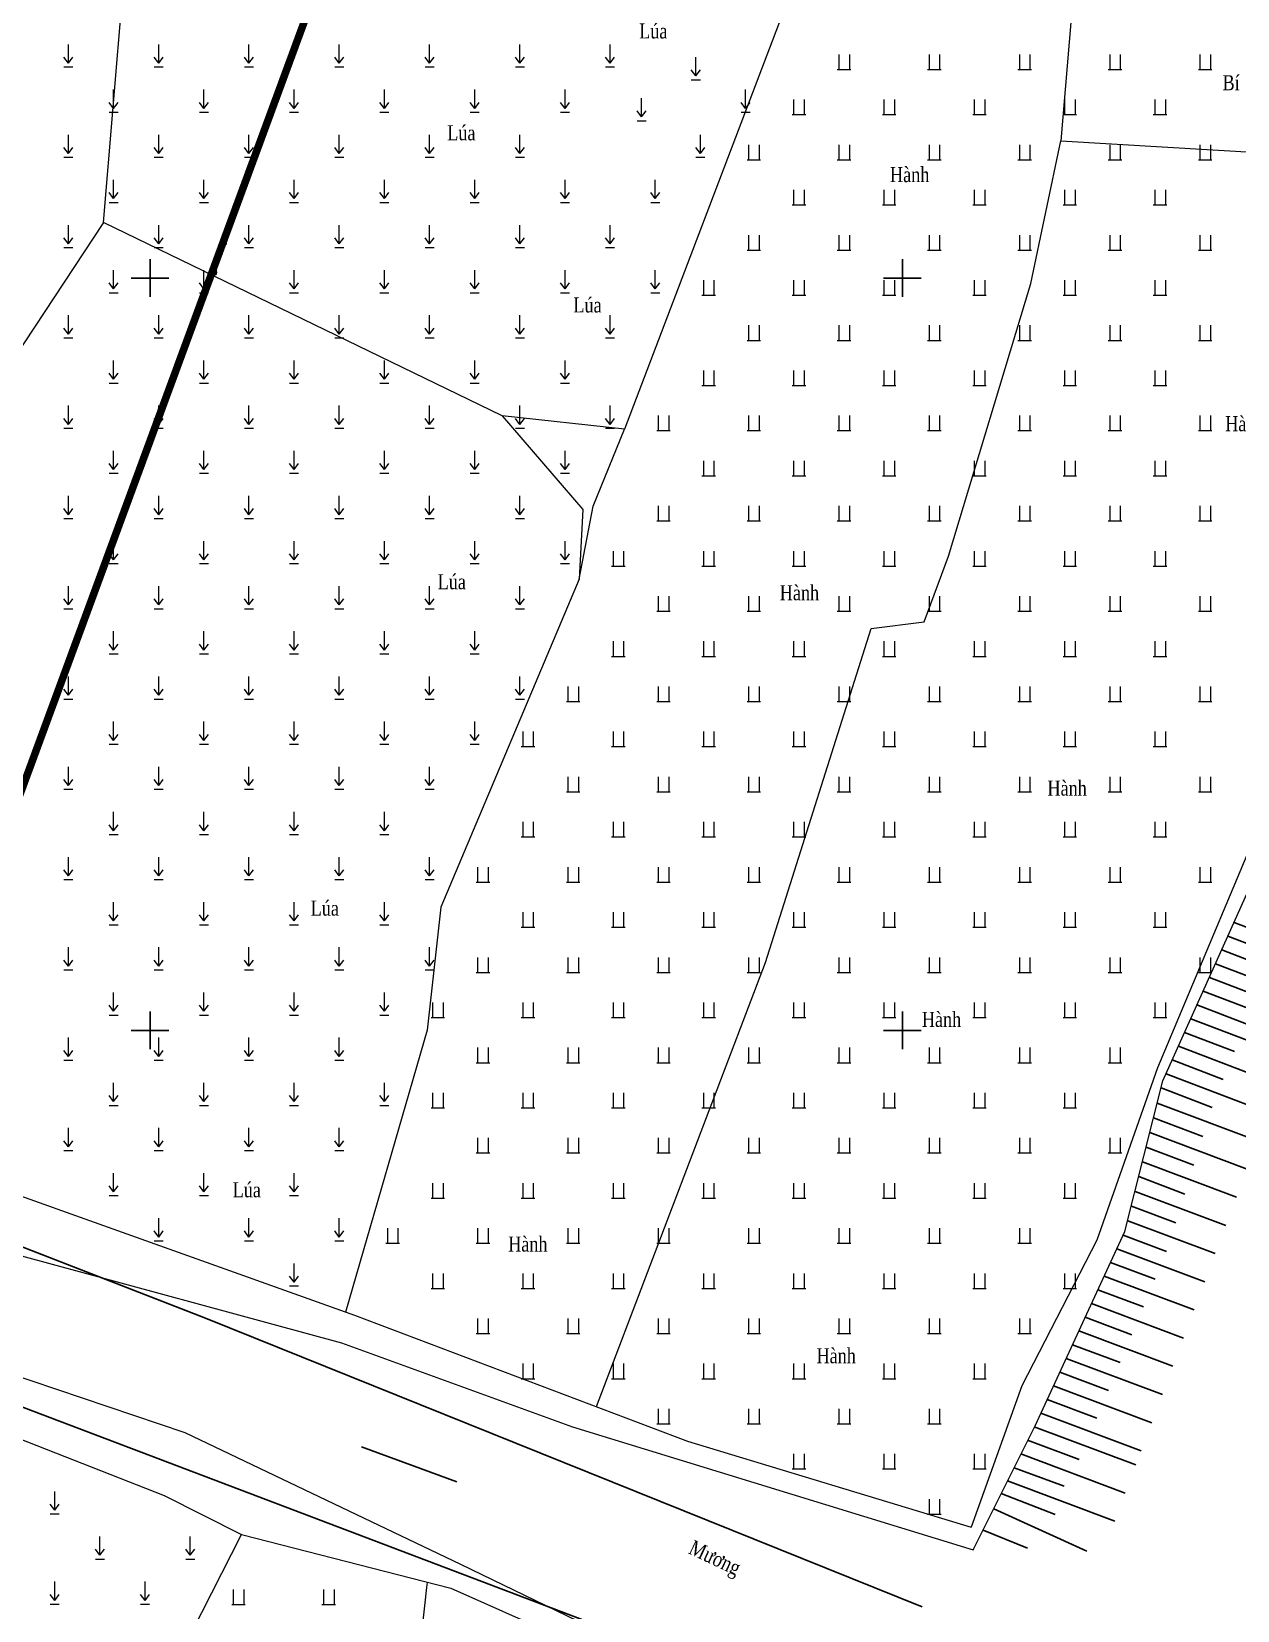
# Model space of a CAD drawing. Header units: metres. Extents: x 585499 to 586851, y 1565849 to 1566901.
# Drawn here: x 586042.1 to 586122.3, y 1566011.5 to 1566116.4 of the extents above; entities that cross this region are included whole.
import ezdxf

# ---------------------------------------------------------------- set-up
doc = ezdxf.new("R2010")
doc.units = ezdxf.units.M
for name, color, linetype, lineweight in [('dct', 7, 'Continuous', 0), ('duong bo', 97, 'Continuous', 0), ('Ghi chu', 2, 'Continuous', 5), ('text', 7, 'Continuous', 0), ('ThucVat', 90, 'Continuous', 0), ('thuy van', 111, 'Continuous', 0), ('đuongdien', 2, 'Continuous', 0)]:
    doc.layers.add(name, color=color, linetype=linetype, lineweight=lineweight)
for name, color, linetype in [('DO', 1, 'Continuous'), ('K_HUNG', 7, 'Continuous'), ('suoinhat', 4, 'Continuous'), ('taluy', 15, 'Continuous')]:
    doc.layers.add(name, color=color, linetype=linetype)
doc.styles.add('ghi chu', font='times.ttf', dxfattribs={"height": 1})
doc.styles.get("Standard").update_dxf_attribs({"font": 'simplex.shx'})
doc.linetypes.add('B_DAP_CAO1', pattern='A,0.2,[130,ltypeshp.shx,S=0.7500000000000001,R=0,X=0,Y=0.75],1.2,[130,ltypeshp.shx,S=0.25,R=0,X=0,Y=0.25],1', length=2.4)
doc.linetypes.add('B_DAP_CAO2', pattern='A,0.2,[130,ltypeshp.shx,S=0.7500000000000001,R=0,X=0,Y=-0.75],1.2,[130,ltypeshp.shx,S=0.25,R=0,X=0,Y=-0.25],1', length=2.4)
doc.linetypes.add('TAluy-500', pattern='A,0.667,[130,ltypeshp.shx,S=-0.25,R=0,X=-0.25,Y=0.25],0.333', length=1)
doc.linetypes.add('TAluy-500N', pattern='A,0.667,[130,ltypeshp.shx,S=-0.25,R=0,X=0.25,Y=-0.25],0.333', length=1)
doc.dimstyles.get("Standard").update_dxf_attribs({"dimtxt": 0.18, "dimasz": 0.18, "dimexe": 0.18, "dimexo": 0.0625, "dimgap": 0.09, "dimtad": 0, "dimtih": 1, "dimtoh": 1, "dimdec": 4, "dimzin": 0, "dimdsep": 46, "dimtxsty": 'Standard', "dimcen": 0.09, "dimadec": 0, "dimazin": 0, "dimtfac": 1, "dimtdec": 4, "dimtofl": 0, "dimtmove": 0, "dimatfit": 3, "dimfxl": 1, "dimtolj": 1, "dimtzin": 0, "dimarcsym": 0})

# ---------------------------------------------------------------- blocks, each defined once
blk = doc.blocks.new('cdct')
at = {"layer": 'Ghi chu'}
for points in [[(-0.9471882375665928, 0), (-11.22761537194384, 0)], [(-8.176448829700973, -0.6559830730514022), (-10, 0), (-8.176448829700973, 0.6967160433578101)], [(-5.322867662595911, -0.6559830730514022), (-7.146418832894994, 0), (-5.322867662595911, 0.6967160433578101)], [(0.9471882370920071, 0), (11.22761537194384, 0)], [(5.322867662595911, -0.6559830730514022), (7.146418832894938, 0), (5.322867662595911, 0.6967160433578101)], [(8.176448829700917, -0.6559830730514022), (10, 0), (8.176448829700917, 0.6967160433578101)]]:
    blk.add_lwpolyline(points, dxfattribs=at)
blk.add_circle((0, 0), 0.9471882373144785, dxfattribs=at)
blk = doc.blocks.new('fdsa')
at = {"layer": 'ThucVat', "color": 8}
for p, q in [((586981.4263575979, 1565459.991382506), (586981.4263575979, 1565458.991382506)), ((586982.1263575979, 1565459.991382506), (586982.1263575979, 1565458.991382506))]:
    blk.add_line(p, q, dxfattribs=at)
blk.add_lwpolyline([(586981.326357598, 1565458.991382506), (586982.2263575979, 1565458.991382506)], dxfattribs=at)
blk = doc.blocks.new('aa')
at = {"layer": 'ThucVat', "color": 8}
for p, q in [((586849.3487158166, 1565409.619042327), (586849.3487158166, 1565410.869042327)), ((586849.3487158166, 1565409.619042327), (586849.0487158166, 1565410.019042327)), ((586849.3487158166, 1565409.619042327), (586849.6487158167, 1565410.019042327)), ((586849.0487158166, 1565409.369042327), (586849.6487158167, 1565409.369042327))]:
    blk.add_line(p, q, dxfattribs=at)
blk = doc.blocks.new('hhfgffd')
at = {"layer": 'DO', "color": 8, "const_width": 0.5}
blk.add_lwpolyline([(-1.294928052579053, 408.351146748988), (0, 0)], dxfattribs=at)
at = {"layer": 'suoinhat', "color": 8}
for points in [[(-100.0637071030214, 21.46849388536066), (-86.43684363679495, 21.88279218669049), (-67.21706959279254, 21.88370376988314), (-35.28800583351403, 21.8228692417033), (23.51872912549879, 20.95548908202909), (74.83873489091638, 19.53930912842043)], [(75.09144836338237, 10.74380507390015), (46.14596095471643, 10.94419621187262), (3.493503907811828, 11.23948142467998), (-33.35725741297938, 11.49460119125433), (-84.39824723138008, 11.84796065930277), (-99.67997990932781, 11.18683403311297), (-100.0621972518275, 21.4280386432074)]]:
    blk.add_lwpolyline(points, dxfattribs=at)

msp = doc.modelspace()

# ---------------------------------------------------------------- linework, layer by layer
at = {"layer": 'duong bo', "color": 8, "elevation": 14.25}
for points in [[(586126.3530953827, 1566161.552208647), (586123.3452865104, 1566142.765362633), (586113.0391276366, 1566139.038696088), (586098.8942158618, 1566140.398675761), (586091.9468970383, 1566117.304131224), (586081.5320000001, 1566089.948)], [(586113.0391276366, 1566139.038696088), (586110.529, 1566109.123)], [(586046.912467429, 1566103.689801601), (586048.8330000001, 1566126.711)], [(586079.6646180169, 1566025.002651665), (586090.8947905741, 1566054.520616785), (586097.9136389666, 1566076.708269083), (586101.4409217382, 1566077.154002386), (586103.0601344752, 1566081.505882662), (586108.5378042246, 1566099.635549722), (586110.529, 1566109.123), (586137.0860454823, 1566107.540641726), (586142.0480000001, 1566104.121)], [(586073.393, 1566090.839), (586046.912467429, 1566103.689801601), (586029.865, 1566077.873)], [(586142.0480000001, 1566104.121), (586125.202, 1566067.179), (586116.9380000001, 1566047.505), (586112.9110000001, 1566036.063), (586107.9400000001, 1566026.383), (586104.559, 1566016.994)], [(586078.505, 1566079.993), (586069.314, 1566058.196), (586068.4061431438, 1566050.019285073), (586062.9985875308, 1566031.28943582)], [(586068.423157681, 1566013.337012719), (586068.376, 1566012.973), (586065.5020000001, 1565986.813), (586044.3010000001, 1565990.606), (586043.5995279166, 1565991.985485685), (586056.0830000001, 1566016.505)]]:
    msp.add_lwpolyline(points, dxfattribs=at)
at = {"layer": 'duong bo', "color": 8, "linetype": 'B_DAP_CAO2', "elevation": 14.25}
msp.add_lwpolyline([(586081.5320000001, 1566089.948), (586073.393, 1566090.839), (586078.7670000001, 1566084.623), (586078.505, 1566079.993), (586079.442, 1566084.85), (586081.5320000001, 1566089.948)], close=True, dxfattribs=at)
at = {"layer": 'duong bo', "color": 8, "linetype": 'B_DAP_CAO1', "elevation": 14.25}
msp.add_lwpolyline([(586016.591, 1566050.643), (586020.0240000001, 1566046.998), (586037.0290000001, 1566040.558), (586063.577, 1566031.083), (586085.7221841386, 1566022.713182084), (586104.559, 1566016.994)], dxfattribs=at)
at = {"layer": 'duong bo', "color": 8, "linetype": 'B_DAP_CAO2', "elevation": 14.25}
msp.add_lwpolyline([(586017.724, 1566030.831), (586020.685, 1566030.961), (586050.929, 1566019.091), (586056.0830000001, 1566016.505), (586069.993, 1566012.934), (586077.058, 1566009.792), (586089.121, 1566006.412), (586097.082, 1566002.679), (586090.064, 1565985.47), (586085.9650000001, 1565976.233), (586082.817, 1565964.773), (586082.4500000001, 1565964.568), (586081.149, 1565955.557), (586075.5995234904, 1565942.281582002)], dxfattribs=at)
at = {"layer": 'K_HUNG', "color": 8}
for p, q in [((586050, 1566098.75), (586050, 1566101.25)), ((586100, 1566098.75), (586100, 1566101.25)), ((586048.75, 1566100), (586051.25, 1566100)), ((586098.75, 1566100), (586101.25, 1566100)), ((586050, 1566048.75), (586050, 1566051.25)), ((586100, 1566048.75), (586100, 1566051.25)), ((586048.75, 1566050), (586051.25, 1566050)), ((586098.75, 1566050), (586101.25, 1566050))]:
    msp.add_line(p, q, dxfattribs=at)
at = {"layer": 'taluy', "color": 8}
for p, q in [((586122.0347096793, 1566057.177004977), (586125.1402763395, 1566055.988679578)), ((586121.62423737, 1566056.263361348), (586127.8884682903, 1566053.86639309)), ((586121.2137650605, 1566055.349717718), (586124.3724293208, 1566054.141074859)), ((586120.8032927511, 1566054.436074088), (586127.1737188718, 1566051.99847091)), ((586120.3928204417, 1566053.522430459), (586123.604582302, 1566052.29347014)), ((586119.9823481323, 1566052.608786829), (586126.4589694531, 1566050.130548731)), ((586119.571875823, 1566051.6951432), (586122.8367352834, 1566050.44586542)), ((586118.7509312042, 1566049.86785594), (586122.0688882647, 1566048.598260701)), ((586119.1614035135, 1566050.78149957), (586125.7442200345, 1566048.262626551)), ((586118.3404588947, 1566048.954212311), (586125.0294706159, 1566046.394704372)), ((586117.9299865853, 1566048.040568681), (586121.3010412459, 1566046.750655982)), ((586117.519514276, 1566047.126925051), (586124.3147211972, 1566044.526782192)), ((586117.1869065557, 1566046.18348703), (586120.5721265217, 1566044.888154067)), ((586116.9305510903, 1566045.164382355), (586123.6022298267, 1566042.658003862)), ((586116.6850375158, 1566044.188378073), (586119.9677951724, 1566042.955130264)), ((586116.4395239414, 1566043.212373792), (586122.898875831, 1566040.785761047)), ((586116.1940103669, 1566042.236369511), (586119.3706046001, 1566041.043004576)), ((586115.9484967925, 1566041.26036523), (586122.1955218355, 1566038.913518233)), ((586115.4574696438, 1566039.308356668), (586121.4921678398, 1566037.041275418)), ((586115.7029832181, 1566040.284360949), (586118.7734140279, 1566039.130878887)), ((586115.2119560693, 1566038.332352387), (586118.1762234557, 1566037.218753199)), ((586114.9664424949, 1566037.356348105), (586120.7888138442, 1566035.169032604)), ((586114.6736430149, 1566036.398107926), (586117.5553899306, 1566035.315509561)), ((586114.2524197077, 1566035.488113282), (586120.0854598486, 1566033.296789789)), ((586113.8311964007, 1566034.578118639), (586116.7824896257, 1566033.46939351)), ((586113.4099730937, 1566033.668123995), (586119.382105853, 1566031.424546974)), ((586112.9887497866, 1566032.758129351), (586116.0095893209, 1566031.623277459)), ((586112.1463031725, 1566030.938140064), (586115.236689016, 1566029.777161408)), ((586112.5675264795, 1566031.848134708), (586118.6787518574, 1566029.55230416)), ((586111.7250798654, 1566030.028145421), (586117.9753978617, 1566027.680061345)), ((586111.3038565584, 1566029.118150777), (586114.4637887111, 1566027.931045357)), ((586110.8826332514, 1566028.208156133), (586117.2720438661, 1566025.807818531)), ((586110.4614099442, 1566027.29816149), (586113.6908884062, 1566026.084929307)), ((586110.0401866372, 1566026.388166846), (586116.5686898704, 1566023.935575716)), ((586109.61896333, 1566025.478172202), (586112.9179881013, 1566024.238813255)), ((586108.7525516028, 1566023.667185993), (586115.513658877, 1566021.127211494)), ((586109.1977400231, 1566024.568177559), (586115.8653358748, 1566022.063332901)), ((586108.3073631823, 1566022.766194428), (586111.7346725308, 1566021.478642257)), ((586107.862174762, 1566021.865202862), (586114.8103048814, 1566019.25496868)), ((586106.9717979211, 1566020.063219731), (586114.1069508857, 1566017.382725865))]:
    msp.add_line(p, q, dxfattribs=at)
at = {"layer": 'taluy', "color": 8, "elevation": 14.25}
for points in [[(586107.4216580513, 1566020.93906016), (586110.7368624422, 1566019.706715224)], [(586106.5661754593, 1566019.218714684), (586110.1524160074, 1566017.841684564)], [(586106.0634851917, 1566018.207822194), (586106.0634851917, 1566018.207822194), (586112.245421602, 1566015.392318389)], [(586105.3581825568, 1566016.789483343), (586108.3048167243, 1566015.599879295)]]:
    msp.add_lwpolyline(points, dxfattribs=at)
at = {"layer": 'thuy van', "color": 8, "elevation": 14.25}
for points in [[(586108.8130000001, 1566023.737), (586114.787, 1566036.643), (586117.3030000001, 1566046.645), (586126.3450000001, 1566066.771), (586134.241, 1566084.766), (586141.4820000001, 1566101.885), (586142.635, 1566104.004), (586143.055, 1566109.374), (586149.018, 1566121.613), (586159.9210000001, 1566147.952), (586165.05, 1566161.677), (586171.398, 1566172.231), (586177.261, 1566179.186), (586195.481, 1566192.753), (586195.701, 1566192.848), (586213.474, 1566206.256), (586221.8770000001, 1566209.434), (586227.8400000001, 1566211.77), (586236.7701205737, 1566208.648533521), (586246.572, 1566200.414), (586279.5094229652, 1566186.226237082)], [(586104.709, 1566015.484), (586108.8130000001, 1566023.737)]]:
    msp.add_lwpolyline(points, dxfattribs=at)
at = {"layer": 'thuy van', "color": 8, "linetype": 'TAluy-500N', "elevation": 14.25}
for points in [[(586000.603, 1566052.541), (586003.838, 1566051.208), (586019.05, 1566044.892), (586041.213, 1566035.096), (586062.7150000001, 1566029.25), (586078.0830000001, 1566023.665), (586104.709, 1566015.484), (586108.8130000001, 1566023.737)], [(586000.603, 1566052.541), (586003.838, 1566051.208), (586019.05, 1566044.892), (586041.213, 1566035.096), (586062.7150000001, 1566029.25), (586078.0830000001, 1566023.665), (586104.709, 1566015.484), (586104.7345076592, 1566015.535295008)]]:
    msp.add_lwpolyline(points, dxfattribs=at)
at = {"layer": 'thuy van', "color": 8, "linetype": 'TAluy-500', "elevation": 14.25}
for points in [[(585996.827, 1566038.782), (585997.698, 1566041.709), (586052.309, 1566023.281), (586070.6220000001, 1566014.54), (586081.922, 1566009.069), (586089.908, 1566007.906), (586100.797, 1566005.399), (586094.2440000001, 1565986.409), (586085.6860000001, 1565963.601), (586077.8260000001, 1565942.606), (586067.2570000001, 1565941.066), (586060.508, 1565941.894), (586043.577, 1565943.61), (586041.8150000001, 1565947.799), (586040.3060000001, 1565948.168), (586035.9940000001, 1565947.099), (586031.81, 1565943.933), (586026.4750000001, 1565943.883), (586020.515, 1565945.916), (586005.6910000001, 1565948.018), (586003.496, 1565949.753), (586000.3150000001, 1565949.726), (585996.2170000001, 1565947.162), (585976.458, 1565949.888)], [(585996.827, 1566038.782), (585997.698, 1566041.709), (586052.309, 1566023.281), (586070.6220000001, 1566014.54), (586081.922, 1566009.069), (586089.908, 1566007.906), (586100.7872904559, 1566005.401235451)]]:
    msp.add_lwpolyline(points, dxfattribs=at)
at = {"layer": 'đuongdien', "color": 8, "elevation": 14.25}
for points in [[(586055.1520441909, 1566103.008251427), (586070.1929558092, 1566143.292748573)], [(586053.1919558091, 1566097.747748573), (586025.8450441909, 1566023.032251427)]]:
    msp.add_lwpolyline(points, dxfattribs=at)

# ---------------------------------------------------------------- block references
at = {"layer": 'dct', "color": 8, "rotation": 339.6203441340272}
msp.add_blockref('hhfgffd', (586024.3418175864, 1566019.436581327, 28.5), dxfattribs=at)
at = {"layer": 'Ghi chu', "color": 8, "xscale": 0.2500000000464039, "yscale": 0.2500000000464039, "zscale": 0.2500000000464039, "rotation": 249.5643671281935}
msp.add_blockref('cdct', (586054.172, 1566100.378, 14.25), dxfattribs=at)
at = {"layer": 'ThucVat', "color": 8}
for name, p in [('aa', (-804.7742721281247, 704.6541792920325)), ('aa', (-798.7742721281247, 704.6541792920325)), ('aa', (-792.7742721281247, 704.6541792920325)), ('aa', (-786.7742721281247, 704.6541792920325)), ('aa', (-780.7742721281247, 704.6541792920325)), ('aa', (-774.7742721281247, 704.6541792920325)), ('aa', (-768.7742721281247, 704.6541792920325)), ('fdsa', (-885.6564918957883, 654.8671861058101)), ('fdsa', (-879.6564918957883, 654.8671861058101)), ('fdsa', (-873.6564918957883, 654.8671861058101)), ('fdsa', (-867.6564918957883, 654.8671861058101)), ('fdsa', (-861.6564918957883, 654.8671861058101)), ('aa', (-763.079087334103, 703.8095002491027)), ('aa', (-801.7742721281247, 701.6541792920325)), ('aa', (-795.7742721281247, 701.6541792920325)), ('aa', (-789.7742721281247, 701.6541792920325)), ('aa', (-783.7742721281247, 701.6541792920325)), ('aa', (-777.7742721281247, 701.6541792920325)), ('aa', (-771.7742721281247, 701.6541792920325)), ('aa', (-766.6867221265566, 701.0829569997732)), ('aa', (-759.7742721281247, 701.6541792920325)), ('fdsa', (-888.6564918957883, 651.8671861058101)), ('fdsa', (-882.6564918957883, 651.8671861058101)), ('fdsa', (-876.6564918957883, 651.8671861058101)), ('fdsa', (-870.6564918957883, 651.8671861058101)), ('fdsa', (-864.6564918957883, 651.8671861058101)), ('aa', (-804.7742721281247, 698.6541792920325)), ('aa', (-798.7742721281247, 698.6541792920325)), ('aa', (-792.7742721281247, 698.6541792920325)), ('aa', (-786.7742721281247, 698.6541792920325)), ('aa', (-780.7742721281247, 698.6541792920325)), ('aa', (-774.7742721281247, 698.6541792920325)), ('aa', (-762.7742721281247, 698.6541792920325)), ('fdsa', (-891.6564918957883, 648.8671861058101)), ('fdsa', (-885.6564918957883, 648.8671861058101)), ('fdsa', (-879.6564918957883, 648.8671861058101)), ('fdsa', (-873.6564918957883, 648.8671861058101)), ('fdsa', (-867.6564918957883, 648.8671861058101)), ('fdsa', (-861.6564918957883, 648.8671861058101)), ('aa', (-801.7742721281247, 695.6541792920325)), ('aa', (-795.7742721281247, 695.6541792920325)), ('aa', (-789.7742721281247, 695.6541792920325)), ('aa', (-783.7742721281247, 695.6541792920325)), ('aa', (-777.7742721281247, 695.6541792920325)), ('aa', (-771.7742721281247, 695.6541792920325)), ('aa', (-765.7742721281247, 695.6541792920325)), ('fdsa', (-888.6564918957883, 645.8671861058101)), ('fdsa', (-882.6564918957883, 645.8671861058101)), ('fdsa', (-876.6564918957883, 645.8671861058101)), ('fdsa', (-870.6564918957883, 645.8671861058101)), ('fdsa', (-864.6564918957883, 645.8671861058101)), ('aa', (-804.7742721281247, 692.6541792920325)), ('aa', (-798.7742721281247, 692.6541792920325)), ('aa', (-792.7742721281247, 692.6541792920325)), ('aa', (-786.7742721281247, 692.6541792920325)), ('aa', (-780.7742721281247, 692.6541792920325)), ('aa', (-774.7742721281247, 692.6541792920325)), ('aa', (-768.7742721281247, 692.6541792920325)), ('fdsa', (-891.6564918957883, 642.8671861058101)), ('fdsa', (-885.6564918957883, 642.8671861058101)), ('fdsa', (-879.6564918957883, 642.8671861058101)), ('fdsa', (-873.6564918957883, 642.8671861058101)), ('fdsa', (-867.6564918957883, 642.8671861058101)), ('fdsa', (-861.6564918957883, 642.8671861058101)), ('aa', (-801.7742721281247, 689.6541792920325)), ('aa', (-795.7742721281247, 689.6541792920325)), ('aa', (-789.7742721281247, 689.6541792920325)), ('aa', (-783.7742721281247, 689.6541792920325)), ('aa', (-777.7742721281247, 689.6541792920325)), ('aa', (-771.7742721281247, 689.6541792920325)), ('aa', (-765.7742721281247, 689.6541792920325)), ('fdsa', (-894.6564918957883, 639.8671861058101)), ('fdsa', (-888.6564918957883, 639.8671861058101)), ('fdsa', (-882.6564918957883, 639.8671861058101)), ('fdsa', (-876.6564918957883, 639.8671861058101)), ('fdsa', (-870.6564918957883, 639.8671861058101)), ('fdsa', (-864.6564918957883, 639.8671861058101)), ('aa', (-804.7742721281247, 686.6541792920325)), ('aa', (-798.7742721281247, 686.6541792920325)), ('aa', (-792.7742721281247, 686.6541792920325)), ('aa', (-786.7742721281247, 686.6541792920325)), ('aa', (-780.7742721281247, 686.6541792920325)), ('aa', (-774.7742721281247, 686.6541792920325)), ('aa', (-768.7742721281247, 686.6541792920325)), ('fdsa', (-891.6564918957883, 636.8671861058101)), ('fdsa', (-885.6564918957883, 636.8671861058101)), ('fdsa', (-879.6564918957883, 636.8671861058101)), ('fdsa', (-873.6564918957883, 636.8671861058101)), ('fdsa', (-867.6564918957883, 636.8671861058101)), ('fdsa', (-861.6564918957883, 636.8671861058101)), ('aa', (-801.7742721281247, 683.6541792920325)), ('aa', (-795.7742721281247, 683.6541792920325)), ('aa', (-789.7742721281247, 683.6541792920325)), ('aa', (-783.7742721281247, 683.6541792920325)), ('aa', (-777.7742721281247, 683.6541792920325)), ('aa', (-771.7742721281247, 683.6541792920325)), ('fdsa', (-894.6564918957883, 633.8671861058101)), ('fdsa', (-888.6564918957883, 633.8671861058101)), ('fdsa', (-882.6564918957883, 633.8671861058101)), ('fdsa', (-876.6564918957883, 633.8671861058101)), ('fdsa', (-870.6564918957883, 633.8671861058101)), ('fdsa', (-864.6564918957883, 633.8671861058101)), ('aa', (-804.7742721281247, 680.6541792920325)), ('aa', (-798.7742721281247, 680.6541792920325)), ('aa', (-792.7742721281247, 680.6541792920325)), ('aa', (-786.7742721281247, 680.6541792920325)), ('aa', (-780.7742721281247, 680.6541792920325)), ('aa', (-774.7742721281247, 680.6541792920325)), ('aa', (-768.7742721281247, 680.6541792920325)), ('fdsa', (-897.6564918957883, 630.8671861058101)), ('fdsa', (-891.6564918957883, 630.8671861058101)), ('fdsa', (-885.6564918957883, 630.8671861058101)), ('fdsa', (-879.6564918957883, 630.8671861058101)), ('fdsa', (-873.6564918957883, 630.8671861058101)), ('fdsa', (-867.6564918957883, 630.8671861058101)), ('fdsa', (-861.6564918957883, 630.8671861058101)), ('aa', (-801.7742721281247, 677.6541792920325)), ('aa', (-795.7742721281247, 677.6541792920325)), ('aa', (-789.7742721281247, 677.6541792920325)), ('aa', (-783.7742721281247, 677.6541792920325)), ('aa', (-777.7742721281247, 677.6541792920325)), ('aa', (-771.7742721281247, 677.6541792920325)), ('fdsa', (-894.6564918957883, 627.8671861058101)), ('fdsa', (-888.6564918957883, 627.8671861058101)), ('fdsa', (-882.6564918957883, 627.8671861058101)), ('fdsa', (-876.6564918957883, 627.8671861058101)), ('fdsa', (-870.6564918957883, 627.8671861058101)), ('fdsa', (-864.6564918957883, 627.8671861058101)), ('aa', (-804.7742721281247, 674.6541792920325)), ('aa', (-798.7742721281247, 674.6541792920325)), ('aa', (-792.7742721281247, 674.6541792920325)), ('aa', (-786.7742721281247, 674.6541792920325)), ('aa', (-780.7742721281247, 674.6541792920325)), ('aa', (-774.7742721281247, 674.6541792920325)), ('fdsa', (-897.6564918957883, 624.8671861058101)), ('fdsa', (-891.6564918957883, 624.8671861058101)), ('fdsa', (-885.6564918957883, 624.8671861058101)), ('fdsa', (-879.6564918957883, 624.8671861058101)), ('fdsa', (-873.6564918957883, 624.8671861058101)), ('fdsa', (-867.6564918957883, 624.8671861058101)), ('fdsa', (-861.6564918957883, 624.8671861058101)), ('aa', (-801.7742721281247, 671.6541792920325)), ('aa', (-795.7742721281247, 671.6541792920325)), ('aa', (-789.7742721281247, 671.6541792920325)), ('aa', (-783.7742721281247, 671.6541792920325)), ('aa', (-777.7742721281247, 671.6541792920325)), ('aa', (-771.7742721281247, 671.6541792920325)), ('fdsa', (-900.6564918957883, 621.8671861058101)), ('fdsa', (-894.6564918957883, 621.8671861058101)), ('fdsa', (-888.6564918957883, 621.8671861058101)), ('fdsa', (-882.6564918957883, 621.8671861058101)), ('fdsa', (-876.6564918957883, 621.8671861058101)), ('fdsa', (-870.6564918957883, 621.8671861058101)), ('fdsa', (-864.6564918957883, 621.8671861058101)), ('aa', (-804.7742721281247, 668.6541792920325)), ('aa', (-798.7742721281247, 668.6541792920325)), ('aa', (-792.7742721281247, 668.6541792920325)), ('aa', (-786.7742721281247, 668.6541792920325)), ('aa', (-780.7742721281247, 668.6541792920325)), ('aa', (-774.7742721281247, 668.6541792920325)), ('fdsa', (-897.6564918957883, 618.8671861058101)), ('fdsa', (-891.6564918957883, 618.8671861058101)), ('fdsa', (-885.6564918957883, 618.8671861058101)), ('fdsa', (-879.6564918957883, 618.8671861058101)), ('fdsa', (-873.6564918957883, 618.8671861058101)), ('fdsa', (-867.6564918957883, 618.8671861058101)), ('fdsa', (-861.6564918957883, 618.8671861058101)), ('aa', (-801.7742721281247, 665.6541792920325)), ('aa', (-795.7742721281247, 665.6541792920325)), ('aa', (-789.7742721281247, 665.6541792920325)), ('aa', (-783.7742721281247, 665.6541792920325)), ('aa', (-777.7742721281247, 665.6541792920325)), ('fdsa', (-900.6564918957883, 615.8671861058101)), ('fdsa', (-894.6564918957883, 615.8671861058101)), ('fdsa', (-888.6564918957883, 615.8671861058101)), ('fdsa', (-882.6564918957883, 615.8671861058101)), ('fdsa', (-876.6564918957883, 615.8671861058101)), ('fdsa', (-870.6564918957883, 615.8671861058101)), ('fdsa', (-864.6564918957883, 615.8671861058101)), ('aa', (-804.7742721281247, 662.6541792920325)), ('aa', (-798.7742721281247, 662.6541792920325)), ('aa', (-792.7742721281247, 662.6541792920325)), ('aa', (-786.7742721281247, 662.6541792920325)), ('aa', (-780.7742721281247, 662.6541792920325)), ('aa', (-774.7742721281247, 662.6541792920325)), ('fdsa', (-903.6564918957883, 612.8671861058101)), ('fdsa', (-897.6564918957883, 612.8671861058101)), ('fdsa', (-891.6564918957883, 612.8671861058101)), ('fdsa', (-885.6564918957883, 612.8671861058101)), ('fdsa', (-879.6564918957883, 612.8671861058101)), ('fdsa', (-873.6564918957883, 612.8671861058101)), ('fdsa', (-867.6564918957883, 612.8671861058101)), ('fdsa', (-861.6564918957883, 612.8671861058101)), ('aa', (-801.7742721281247, 659.6541792920325)), ('aa', (-795.7742721281247, 659.6541792920325)), ('aa', (-789.7742721281247, 659.6541792920325)), ('aa', (-783.7742721281247, 659.6541792920325)), ('aa', (-777.7742721281247, 659.6541792920325)), ('fdsa', (-906.6564918957883, 609.8671861058101)), ('fdsa', (-900.6564918957883, 609.8671861058101)), ('fdsa', (-894.6564918957883, 609.8671861058101)), ('fdsa', (-888.6564918957883, 609.8671861058101)), ('fdsa', (-882.6564918957883, 609.8671861058101)), ('fdsa', (-876.6564918957883, 609.8671861058101)), ('fdsa', (-870.6564918957883, 609.8671861058101)), ('fdsa', (-864.6564918957883, 609.8671861058101)), ('aa', (-804.7742721281247, 656.6541792920325)), ('aa', (-798.7742721281247, 656.6541792920325)), ('aa', (-792.7742721281247, 656.6541792920325)), ('aa', (-786.7742721281247, 656.6541792920325)), ('aa', (-780.7742721281247, 656.6541792920325)), ('fdsa', (-903.6564918957883, 606.8671861058101)), ('fdsa', (-897.6564918957883, 606.8671861058101)), ('fdsa', (-891.6564918957883, 606.8671861058101)), ('fdsa', (-885.6564918957883, 606.8671861058101)), ('fdsa', (-879.6564918957883, 606.8671861058101)), ('fdsa', (-873.6564918957883, 606.8671861058101)), ('fdsa', (-867.6564918957883, 606.8671861058101)), ('fdsa', (-861.6564918957883, 606.8671861058101)), ('aa', (-801.7742721281247, 653.6541792920325)), ('aa', (-795.7742721281247, 653.6541792920325)), ('aa', (-789.7742721281247, 653.6541792920325)), ('aa', (-783.7742721281247, 653.6541792920325)), ('fdsa', (-906.6564918957883, 603.8671861058101)), ('fdsa', (-900.6564918957883, 603.8671861058101)), ('fdsa', (-894.6564918957883, 603.8671861058101)), ('fdsa', (-888.6564918957883, 603.8671861058101)), ('fdsa', (-882.6564918957883, 603.8671861058101)), ('fdsa', (-876.6564918957883, 603.8671861058101)), ('fdsa', (-870.6564918957883, 603.8671861058101)), ('fdsa', (-864.6564918957883, 603.8671861058101)), ('aa', (-804.7742721281247, 650.6541792920325)), ('aa', (-798.7742721281247, 650.6541792920325)), ('aa', (-792.7742721281247, 650.6541792920325)), ('aa', (-786.7742721281247, 650.6541792920325)), ('aa', (-780.7742721281247, 650.6541792920325)), ('fdsa', (-909.6564918957883, 600.8671861058101)), ('fdsa', (-903.6564918957883, 600.8671861058101)), ('fdsa', (-897.6564918957883, 600.8671861058101)), ('fdsa', (-891.6564918957883, 600.8671861058101)), ('fdsa', (-885.6564918957883, 600.8671861058101)), ('fdsa', (-879.6564918957883, 600.8671861058101)), ('fdsa', (-873.6564918957883, 600.8671861058101)), ('fdsa', (-867.6564918957883, 600.8671861058101)), ('fdsa', (-861.6564918957883, 600.8671861058101)), ('aa', (-801.7742721281247, 647.6541792920325)), ('aa', (-795.7742721281247, 647.6541792920325)), ('aa', (-789.7742721281247, 647.6541792920325)), ('aa', (-783.7742721281247, 647.6541792920325)), ('fdsa', (-906.6564918957883, 597.8671861058101)), ('fdsa', (-900.6564918957883, 597.8671861058101)), ('fdsa', (-894.6564918957883, 597.8671861058101)), ('fdsa', (-888.6564918957883, 597.8671861058101)), ('fdsa', (-882.6564918957883, 597.8671861058101)), ('fdsa', (-876.6564918957883, 597.8671861058101)), ('fdsa', (-870.6564918957883, 597.8671861058101)), ('fdsa', (-864.6564918957883, 597.8671861058101)), ('aa', (-804.7742721281247, 644.6541792920325)), ('aa', (-798.7742721281247, 644.6541792920325)), ('aa', (-792.7742721281247, 644.6541792920325)), ('aa', (-786.7742721281247, 644.6541792920325)), ('aa', (-780.7742721281247, 644.6541792920325)), ('fdsa', (-909.6564918957883, 594.8671861058101)), ('fdsa', (-903.6564918957883, 594.8671861058101)), ('fdsa', (-897.6564918957883, 594.8671861058101)), ('fdsa', (-891.6564918957883, 594.8671861058101)), ('fdsa', (-885.6564918957883, 594.8671861058101)), ('fdsa', (-879.6564918957883, 594.8671861058101)), ('fdsa', (-873.6564918957883, 594.8671861058101)), ('fdsa', (-867.6564918957883, 594.8671861058101)), ('fdsa', (-861.6564918957883, 594.8671861058101)), ('aa', (-801.7742721281247, 641.6541792920325)), ('aa', (-795.7742721281247, 641.6541792920325)), ('aa', (-789.7742721281247, 641.6541792920325)), ('aa', (-783.7742721281247, 641.6541792920325)), ('fdsa', (-912.6564918957883, 591.8671861058101)), ('fdsa', (-906.6564918957883, 591.8671861058101)), ('fdsa', (-900.6564918957883, 591.8671861058101)), ('fdsa', (-894.6564918957883, 591.8671861058101)), ('fdsa', (-888.6564918957883, 591.8671861058101)), ('fdsa', (-882.6564918957883, 591.8671861058101)), ('fdsa', (-876.6564918957883, 591.8671861058101)), ('fdsa', (-870.6564918957883, 591.8671861058101)), ('fdsa', (-864.6564918957883, 591.8671861058101)), ('aa', (-804.7742721281247, 638.6541792920325)), ('aa', (-798.7742721281247, 638.6541792920325)), ('aa', (-792.7742721281247, 638.6541792920325)), ('aa', (-786.7742721281247, 638.6541792920325)), ('fdsa', (-909.6564918957883, 588.8671861058101)), ('fdsa', (-903.6564918957883, 588.8671861058101)), ('fdsa', (-897.6564918957883, 588.8671861058101)), ('fdsa', (-891.6564918957883, 588.8671861058101)), ('fdsa', (-885.6564918957883, 588.8671861058101)), ('fdsa', (-879.6564918957883, 588.8671861058101)), ('fdsa', (-873.6564918957883, 588.8671861058101)), ('fdsa', (-867.6564918957883, 588.8671861058101)), ('aa', (-801.7742721281247, 635.6541792920325)), ('aa', (-795.7742721281247, 635.6541792920325)), ('aa', (-789.7742721281247, 635.6541792920325)), ('aa', (-783.7742721281247, 635.6541792920325)), ('fdsa', (-912.6564918957883, 585.8671861058101)), ('fdsa', (-906.6564918957883, 585.8671861058101)), ('fdsa', (-900.6564918957883, 585.8671861058101)), ('fdsa', (-894.6564918957883, 585.8671861058101)), ('fdsa', (-888.6564918957883, 585.8671861058101)), ('fdsa', (-882.6564918957883, 585.8671861058101)), ('fdsa', (-876.6564918957883, 585.8671861058101)), ('fdsa', (-870.6564918957883, 585.8671861058101)), ('aa', (-804.7742721281247, 632.6541792920325)), ('aa', (-798.7742721281247, 632.6541792920325)), ('aa', (-792.7742721281247, 632.6541792920325)), ('aa', (-786.7742721281247, 632.6541792920325)), ('fdsa', (-909.6564918957883, 582.8671861058101)), ('fdsa', (-903.6564918957883, 582.8671861058101)), ('fdsa', (-897.6564918957883, 582.8671861058101)), ('fdsa', (-891.6564918957883, 582.8671861058101)), ('fdsa', (-885.6564918957883, 582.8671861058101)), ('fdsa', (-879.6564918957883, 582.8671861058101)), ('fdsa', (-873.6564918957883, 582.8671861058101)), ('fdsa', (-867.6564918957883, 582.8671861058101)), ('aa', (-801.7742721281247, 629.6541792920325)), ('aa', (-795.7742721281247, 629.6541792920325)), ('aa', (-789.7742721281247, 629.6541792920325)), ('fdsa', (-912.6564918957883, 579.8671861058101)), ('fdsa', (-906.6564918957883, 579.8671861058101)), ('fdsa', (-900.6564918957883, 579.8671861058101)), ('fdsa', (-894.6564918957883, 579.8671861058101)), ('fdsa', (-888.6564918957883, 579.8671861058101)), ('fdsa', (-882.6564918957883, 579.8671861058101)), ('fdsa', (-876.6564918957883, 579.8671861058101)), ('fdsa', (-870.6564918957883, 579.8671861058101)), ('aa', (-798.7742721281247, 626.6541792920325)), ('aa', (-792.7742721281247, 626.6541792920325)), ('aa', (-786.7742721281247, 626.6541792920325)), ('fdsa', (-915.6564918957883, 576.8671861058101)), ('fdsa', (-909.6564918957883, 576.8671861058101)), ('fdsa', (-903.6564918957883, 576.8671861058101)), ('fdsa', (-897.6564918957883, 576.8671861058101)), ('fdsa', (-891.6564918957883, 576.8671861058101)), ('fdsa', (-885.6564918957883, 576.8671861058101)), ('fdsa', (-879.6564918957883, 576.8671861058101)), ('fdsa', (-873.6564918957883, 576.8671861058101)), ('aa', (-789.7742721281247, 623.6541792920325)), ('fdsa', (-912.6564918957883, 573.8671861058101)), ('fdsa', (-906.6564918957883, 573.8671861058101)), ('fdsa', (-900.6564918957883, 573.8671861058101)), ('fdsa', (-894.6564918957883, 573.8671861058101)), ('fdsa', (-888.6564918957883, 573.8671861058101)), ('fdsa', (-882.6564918957883, 573.8671861058101)), ('fdsa', (-876.6564918957883, 573.8671861058101)), ('fdsa', (-870.6564918957883, 573.8671861058101)), ('fdsa', (-909.6564918957883, 570.8671861058101)), ('fdsa', (-903.6564918957883, 570.8671861058101)), ('fdsa', (-897.6564918957883, 570.8671861058101)), ('fdsa', (-891.6564918957883, 570.8671861058101)), ('fdsa', (-885.6564918957883, 570.8671861058101)), ('fdsa', (-879.6564918957883, 570.8671861058101)), ('fdsa', (-873.6564918957883, 570.8671861058101)), ('fdsa', (-906.6564918957883, 567.8671861058101)), ('fdsa', (-900.6564918957883, 567.8671861058101)), ('fdsa', (-894.6564918957883, 567.8671861058101)), ('fdsa', (-888.6564918957883, 567.8671861058101)), ('fdsa', (-882.6564918957883, 567.8671861058101)), ('fdsa', (-876.6564918957883, 567.8671861058101)), ('fdsa', (-897.6564918957883, 564.8671861058101)), ('fdsa', (-891.6564918957883, 564.8671861058101)), ('fdsa', (-885.6564918957883, 564.8671861058101)), ('fdsa', (-879.6564918957883, 564.8671861058101)), ('fdsa', (-888.6564918957883, 561.8671861058101)), ('fdsa', (-882.6564918957883, 561.8671861058101)), ('fdsa', (-876.6564918957883, 561.8671861058101)), ('aa', (-805.6798026098404, 608.5033836471848)), ('fdsa', (-879.6564918957883, 558.8671861058101)), ('aa', (-802.6798026098404, 605.5033836471848)), ('aa', (-796.6798026098404, 605.5033836471848)), ('aa', (-805.6798026098404, 602.5033836471848)), ('aa', (-799.6798026098404, 602.5033836471848)), ('fdsa', (-925.9012681820896, 552.8583238827996)), ('fdsa', (-919.9012681820896, 552.8583238827996)), ('fdsa', (-919.9012681820896, 552.8583238827996))]:
    msp.add_blockref(name, p, dxfattribs=at)

# ---------------------------------------------------------------- texts
at = {"layer": 'text', "color": 8, "style": 'ghi chu', "width": 0.8}
for s, p in [('Lúa', (586082.5009718483, 1566115.91791064, 14.25)), ('Bí', (586121.2715722871, 1566112.479409353, 14.25)), ('Lúa', (586069.7492435086, 1566109.150570062, 14.25)), ('Hành', (586099.1726140581, 1566106.373366997, 14.25)), ('Lúa', (586078.1287120297, 1566097.709757404, 14.25)), ('Hành', (586121.4449089152, 1566089.822409227, 14.25)), ('Lúa', (586069.1114482522, 1566079.319804327, 14.25)), ('Hành', (586091.8459045046, 1566078.588447161, 14.25)), ('Hành', (586109.6337928331, 1566065.603947, 14.25)), ('Lúa', (586060.6724605274, 1566057.63022051, 14.25)), ('Hành', (586101.2866944051, 1566050.235779622, 14.25)), ('Lúa', (586055.4888599849, 1566038.912424838, 14.25)), ('Hành', (586073.7965493586, 1566035.306779957, 14.25)), ('Hành', (586094.2861918556, 1566027.885001528, 14.25))]:
    msp.add_text(s, height=0.9999999999999998, dxfattribs=at).set_placement(p)
msp.add_text('Mương', height=0.9999999999999998, rotation=334.8768173171306, dxfattribs=at).set_placement((586085.7140535967, 1566015.271661713, 14.25))

# ---------------------------------------------------------------- leaders
at = {"layer": 'thuy van', "color": 8}
msp.add_leader([(586070.377298296, 1566020.015092266, 14.25), (586064.058500037, 1566022.323929033, 14.25)], dimstyle='Standard', dxfattribs=at)
msp.add_leader([(586070.377298296, 1566020.015092266, 14.25), (586064.058500037, 1566022.323929033, 14.25)], dimstyle='Standard', dxfattribs=at)

doc.saveas('drawing.dxf')
